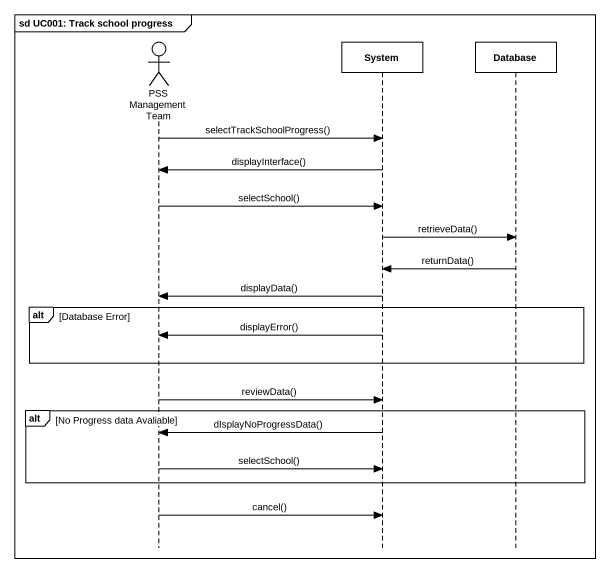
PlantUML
@startuml
mainframe sd UC001: Track school progress
hide footbox
actor "PSS Management Team" as PSS_Management_Team
participant System
participant "Database" as Database_

PSS_Management_Team -> System : selectTrackSchoolProgress()
System -> PSS_Management_Team : displayInterface()
PSS_Management_Team -> System : selectSchool()
System -> Database_ : retrieveData()
Database_ -> System : returnData()
System -> PSS_Management_Team : displayData()
alt Database Error
  System -> PSS_Management_Team : displayError()
end
PSS_Management_Team -> System : reviewData()
alt No Progress data Avaliable
  System -> PSS_Management_Team : dIsplayNoProgressData()
  PSS_Management_Team -> System : selectSchool()
end
PSS_Management_Team -> System : cancel()
@enduml
